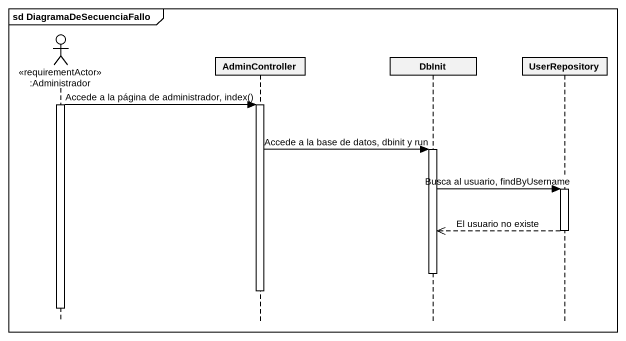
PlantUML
@startuml
mainframe sd DiagramaDeSecuenciaFallo
hide footbox
actor ":Administrador" as Administrador <<requirementActor>>
participant AdminController
participant DbInit
participant UserRepository

activate Administrador
Administrador -> AdminController : Accede a la página de administrador, index()
activate AdminController
AdminController -> DbInit : Accede a la base de datos, dbinit y run
activate DbInit
DbInit -> UserRepository : Busca al usuario, findByUsername
activate UserRepository
UserRepository -->> DbInit : El usuario no existe
deactivate UserRepository
deactivate DbInit
deactivate AdminController
deactivate Administrador
@enduml
